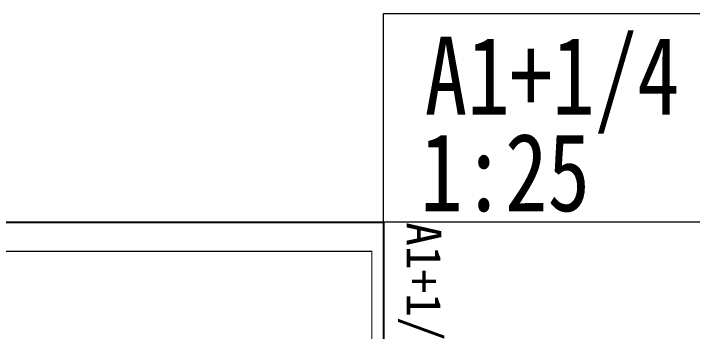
# Model space of a CAD drawing. Extents: x -655480 to 203344, y -294099 to 287156.
# Drawn here: x 57108 to 71738, y 141939 to 148793 of the extents above; entities that cross this region are included whole.
import ezdxf

# ---------------------------------------------------------------- set-up
doc = ezdxf.new("R2010")
doc.units = 0
doc.header["$LTSCALE"] = 1000
doc.layers.get('0').update_dxf_attribs({"linetype": 'CONTINUOUS'})
doc.layers.add('yichutu', color=7, linetype='CONTINUOUS', true_color=0xffffff)
doc.layers.add('图框', color=9, linetype='CONTINUOUS', lineweight=18)
doc.styles.add('_TCH_LABEL', font='simhei.ttf')
doc.styles.add('黑体', font='simhei.ttf')

# ---------------------------------------------------------------- blocks, each defined once
blk = doc.blocks.new('GFDDDDRG')
at = {"layer": '图框'}
blk.add_lwpolyline([(923310, -107437), (923310, -159999), (893610, -159999), (893610, -107437)], close=True, dxfattribs=at)
blk.add_lwpolyline([(923310, -107437), (923310, -159999), (893610, -159999), (893610, -107437)], close=True, dxfattribs=at)
at = {"layer": '图框', "const_width": 50}
blk.add_lwpolyline([(894110, -159499), (922810, -159499), (922810, -108687), (894110, -108687)], close=True, dxfattribs=at)
blk = doc.blocks.new('yct-1051-594-26275-14850-25-1002.0')
at = {"layer": 'yichutu', "color": 7, "true_color": 0xffffff}
blk.add_lwpolyline([(0, 0), (0, 14850), (26275, 14850), (26275, 0)], close=True, dxfattribs=at)
at = {"layer": 'yichutu', "color": 7, "true_color": 0xffffff, "style": '_TCH_LABEL'}
blk.add_text('A1+1/4 1:25', height=750, dxfattribs=at).set_placement((0, 15350))

msp = doc.modelspace()

# ---------------------------------------------------------------- linework, layer by layer
at = {"layer": '图框', "color": 2}
msp.add_lwpolyline([(72828.46, 144292.59), (65078.46, 144292.59), (65078.46, 148792.59), (72828.46, 148792.59)], close=True, dxfattribs=at)

# ---------------------------------------------------------------- block references
at = {"xscale": 0.5, "yscale": 0.5, "zscale": 0.5}
msp.add_blockref('GFDDDDRG', (-396576.43, 198011.07), dxfattribs=at)
at = {"layer": 'yichutu', "rotation": 270}
msp.add_blockref('yct-1051-594-26275-14850-25-1002.0', (50228.46, 144292.59), dxfattribs=at)

# ---------------------------------------------------------------- texts
at = {"layer": '图框', "color": 2, "style": '黑体', "width": 0.8}
for s, p in [('A1+1/4', (65968.84, 146613.28)), ('1:25', (65869.24, 144531.75))]:
    msp.add_text(s, height=1682.363, dxfattribs=at).set_placement(p)

doc.saveas('drawing.dxf')
